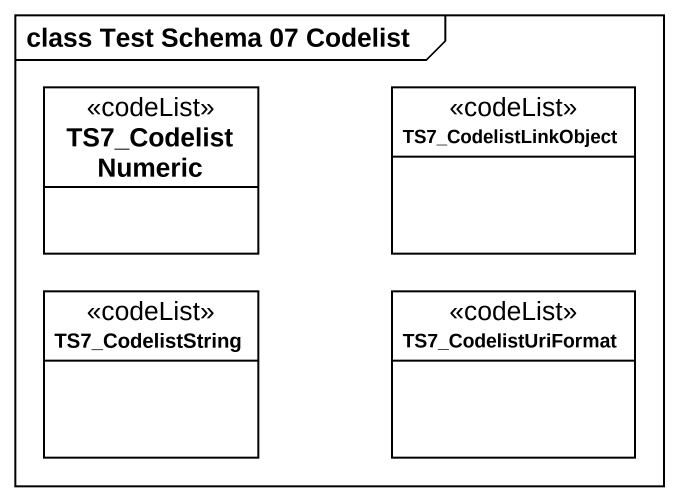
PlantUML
@startuml
mainframe class Test Schema 07 Codelist
hide circle
hide empty members
class TS7_CodelistNumeric <<codeList>>
class TS7_CodelistLinkObject <<codeList>>
class TS7_CodelistString <<codeList>>
class TS7_CodelistUriFormat <<codeList>>
@enduml
